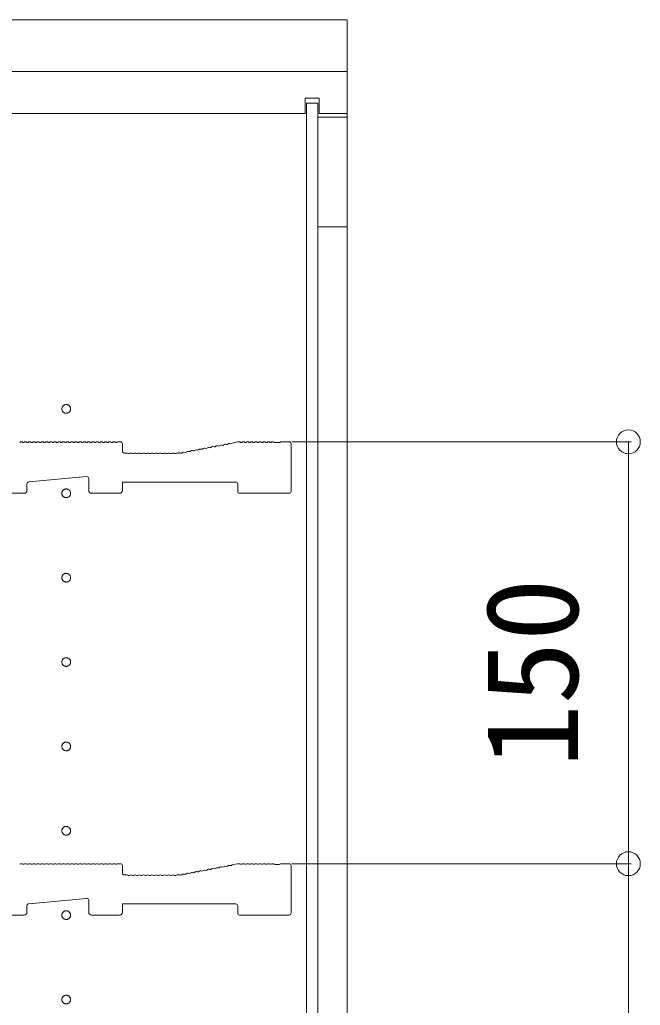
# Model space of a CAD drawing. Units: millimetres, scale not verified. Extents: x -2772 to 2772, y -4480 to 4487.
# Drawn here: x -1057 to -836.2, y -2267 to -1916.5 of the extents above; entities that cross this region are included whole.
import ezdxf
from ezdxf.enums import TextEntityAlignment as Align

# ---------------------------------------------------------------- set-up
doc = ezdxf.new("R2010")
doc.units = ezdxf.units.MM
doc.header["$LTSCALE"] = 15
doc.linetypes.add('CHAIN2', pattern=[12, 9, -1, 1, -1])
for name, color, linetype, lineweight in [('0-2_YKK_ZWAK', 2, 'CHAIN2', 9), ('0-5_YKK_13', 7, 'Continuous', 9), ('0-6_YKK_D', 6, 'Continuous', 9)]:
    doc.layers.add(name, color=color, linetype=linetype, lineweight=lineweight)
doc.styles.add('ＭＳ ゴシック', font='')
doc.styles.get('ＭＳ ゴシック').set_extended_font_data('MS Gothic')

msp = doc.modelspace()

# ---------------------------------------------------------------- linework, layer by layer
at = {"layer": '0-2_YKK_ZWAK', "linetype": 'Continuous'}
for p, q in [((-955.47, -1949.94), (-955.47, -1944.44)), ((-950.47, -1944.44), (-955.47, -1944.44)), ((-950.47, -1949.94), (-950.47, -1944.44)), ((-955.47, -1949.94), (-1270.47, -1949.94)), ((-940.47, -1949.94), (-950.47, -1949.94)), ((-940.47, -1990.19), (-940.47, -2659.69))]:
    msp.add_line(p, q, dxfattribs=at)
for points in [[(-1295.47, -1934.94), (-940.47, -1934.94), (-940.47, -1916.54), (-1295.47, -1916.54)], [(-1270.47, -2714.94), (-940.47, -2714.94), (-940.47, -1934.94), (-1270.47, -1934.94)], [(-954.97, -2703.69), (-950.97, -2703.69), (-950.97, -1946.19), (-954.97, -1946.19)], [(-950.97, -1990.19), (-940.47, -1990.19), (-940.47, -1951.19), (-950.97, -1951.19)]]:
    msp.add_lwpolyline(points, close=True, dxfattribs=at)
at = {"layer": '0-2_YKK_ZWAK'}
for centre in [(-1040.47, -2054.94), (-1040.47, -2084.94), (-1040.47, -2114.94), (-1040.47, -2144.94), (-1040.47, -2174.94), (-1040.47, -2204.94), (-1040.47, -2234.94), (-1040.47, -2264.94)]:
    msp.add_circle(centre, 1.55, dxfattribs=at)
at = {"layer": '0-5_YKK_13'}
for p, q in [((-1055.91, -2066.84), (-1055.53, -2066.84)), ((-1054.41, -2066.84), (-1054.03, -2066.84)), ((-1052.91, -2066.84), (-1052.53, -2066.84)), ((-1051.41, -2066.84), (-1051.03, -2066.84)), ((-1049.91, -2066.84), (-1049.53, -2066.84)), ((-1048.41, -2066.84), (-1048.03, -2066.84)), ((-1046.91, -2066.84), (-1046.53, -2066.84)), ((-1045.41, -2066.84), (-1045.03, -2066.84)), ((-1043.91, -2066.84), (-1043.53, -2066.84)), ((-1042.41, -2066.84), (-1042.03, -2066.84)), ((-1040.91, -2066.84), (-1040.53, -2066.84)), ((-1039.41, -2066.84), (-1039.03, -2066.84)), ((-1037.91, -2066.84), (-1037.53, -2066.84)), ((-1036.41, -2066.84), (-1036.03, -2066.84)), ((-1034.91, -2066.84), (-1034.53, -2066.84)), ((-1033.41, -2066.84), (-1033.03, -2066.84)), ((-1031.91, -2066.84), (-1031.53, -2066.84)), ((-1030.41, -2066.84), (-1030.03, -2066.84)), ((-1028.91, -2066.84), (-1028.53, -2066.84)), ((-1027.41, -2066.84), (-1027.03, -2066.84)), ((-1025.91, -2066.84), (-1025.53, -2066.84)), ((-1024.41, -2066.84), (-1024.03, -2066.84)), ((-1022.91, -2066.84), (-1022.53, -2066.84)), ((-1021.97, -2066.64), (-1021.17, -2066.64)), ((-1020.47, -2067.34), (-1020.47, -2069.94)), ((-983.47, -2067.61), (-983.09, -2067.53)), ((-981.99, -2067.32), (-981.62, -2067.25)), ((-981.11, -2066.95), (-979.53, -2066.65)), ((-979.4, -2066.64), (-978.97, -2066.64)), ((-978.41, -2066.84), (-978.03, -2066.84)), ((-976.91, -2066.84), (-976.53, -2066.84)), ((-975.41, -2066.84), (-975.03, -2066.84)), ((-973.91, -2066.84), (-973.53, -2066.84)), ((-972.41, -2066.84), (-972.03, -2066.84)), ((-970.91, -2066.84), (-970.53, -2066.84)), ((-969.41, -2066.84), (-969.03, -2066.84)), ((-967.91, -2066.84), (-967.53, -2066.84)), ((-963.97, -2066.64), (-961.17, -2066.64)), ((-960.47, -2067.34), (-960.47, -2084.24)), ((-1019.77, -2070.64), (-1018.97, -2070.64)), ((-1018.41, -2070.84), (-1018.03, -2070.84)), ((-1016.91, -2070.84), (-1016.53, -2070.84)), ((-1015.41, -2070.84), (-1015.03, -2070.84)), ((-1013.91, -2070.84), (-1013.53, -2070.84)), ((-1012.41, -2070.84), (-1012.03, -2070.84)), ((-1010.91, -2070.84), (-1010.53, -2070.84)), ((-1009.41, -2070.84), (-1009.03, -2070.84)), ((-1007.91, -2070.84), (-1007.53, -2070.84)), ((-1006.41, -2070.84), (-1006.03, -2070.84)), ((-1004.91, -2070.84), (-1004.53, -2070.84)), ((-1003.41, -2070.84), (-1003.03, -2070.84)), ((-1001.91, -2070.84), (-1001.53, -2070.84)), ((-1000.97, -2070.64), (-1000.53, -2070.64)), ((-1000.4, -2070.63), (-1000.26, -2070.6)), ((-999.68, -2070.69), (-999.3, -2070.62)), ((-998.2, -2070.41), (-997.83, -2070.34)), ((-996.73, -2070.13), (-996.35, -2070.06)), ((-995.25, -2069.85), (-994.88, -2069.78)), ((-993.78, -2069.57), (-993.41, -2069.5)), ((-992.31, -2069.29), (-991.93, -2069.22)), ((-990.83, -2069.01), (-990.46, -2068.94)), ((-989.36, -2068.73), (-988.99, -2068.66)), ((-987.89, -2068.45), (-987.51, -2068.38)), ((-986.41, -2068.17), (-986.04, -2068.1)), ((-984.94, -2067.89), (-984.57, -2067.81)), ((-1054.47, -2081.58), (-1054.47, -2083.94)), ((-1033.23, -2079.01), (-1053.83, -2080.88)), ((-1032.47, -2083.94), (-1032.47, -2079.71)), ((-979.47, -2084.24), (-979.47, -2081.64)), ((-1021.47, -2084.94), (-1031.47, -2084.94)), ((-961.17, -2084.94), (-978.77, -2084.94)), ((-1055.91, -2216.84), (-1055.53, -2216.84)), ((-1054.41, -2216.84), (-1054.03, -2216.84)), ((-1052.91, -2216.84), (-1052.53, -2216.84)), ((-1051.41, -2216.84), (-1051.03, -2216.84)), ((-1049.91, -2216.84), (-1049.53, -2216.84)), ((-1048.41, -2216.84), (-1048.03, -2216.84)), ((-1046.91, -2216.84), (-1046.53, -2216.84)), ((-1045.41, -2216.84), (-1045.03, -2216.84)), ((-1043.91, -2216.84), (-1043.53, -2216.84)), ((-1042.41, -2216.84), (-1042.03, -2216.84)), ((-1040.91, -2216.84), (-1040.53, -2216.84)), ((-1039.41, -2216.84), (-1039.03, -2216.84)), ((-1037.91, -2216.84), (-1037.53, -2216.84)), ((-1036.41, -2216.84), (-1036.03, -2216.84)), ((-1034.91, -2216.84), (-1034.53, -2216.84)), ((-1033.41, -2216.84), (-1033.03, -2216.84)), ((-1031.91, -2216.84), (-1031.53, -2216.84)), ((-1030.41, -2216.84), (-1030.03, -2216.84)), ((-1028.91, -2216.84), (-1028.53, -2216.84)), ((-1027.41, -2216.84), (-1027.03, -2216.84)), ((-1025.91, -2216.84), (-1025.53, -2216.84)), ((-1024.41, -2216.84), (-1024.03, -2216.84)), ((-1022.91, -2216.84), (-1022.53, -2216.84)), ((-1021.97, -2216.64), (-1021.17, -2216.64)), ((-1020.47, -2217.34), (-1020.47, -2219.94)), ((-986.41, -2218.17), (-986.04, -2218.1)), ((-984.94, -2217.89), (-984.57, -2217.81)), ((-983.47, -2217.61), (-983.09, -2217.53)), ((-981.99, -2217.32), (-981.62, -2217.25)), ((-981.11, -2216.95), (-979.53, -2216.65)), ((-979.4, -2216.64), (-978.97, -2216.64)), ((-978.41, -2216.84), (-978.03, -2216.84)), ((-976.91, -2216.84), (-976.53, -2216.84)), ((-975.41, -2216.84), (-975.03, -2216.84)), ((-973.91, -2216.84), (-973.53, -2216.84)), ((-972.41, -2216.84), (-972.03, -2216.84)), ((-970.91, -2216.84), (-970.53, -2216.84)), ((-969.41, -2216.84), (-969.03, -2216.84)), ((-967.91, -2216.84), (-967.53, -2216.84)), ((-963.97, -2216.64), (-961.17, -2216.64)), ((-960.47, -2217.34), (-960.47, -2234.24)), ((-1019.77, -2220.64), (-1018.97, -2220.64)), ((-1018.41, -2220.84), (-1018.03, -2220.84)), ((-1016.91, -2220.84), (-1016.53, -2220.84)), ((-1015.41, -2220.84), (-1015.03, -2220.84)), ((-1013.91, -2220.84), (-1013.53, -2220.84)), ((-1012.41, -2220.84), (-1012.03, -2220.84)), ((-1010.91, -2220.84), (-1010.53, -2220.84)), ((-1009.41, -2220.84), (-1009.03, -2220.84)), ((-1007.91, -2220.84), (-1007.53, -2220.84)), ((-1006.41, -2220.84), (-1006.03, -2220.84)), ((-1004.91, -2220.84), (-1004.53, -2220.84)), ((-1003.41, -2220.84), (-1003.03, -2220.84)), ((-1001.91, -2220.84), (-1001.53, -2220.84)), ((-1000.97, -2220.64), (-1000.53, -2220.64)), ((-1000.4, -2220.63), (-1000.26, -2220.6)), ((-999.68, -2220.69), (-999.3, -2220.62)), ((-998.2, -2220.41), (-997.83, -2220.34)), ((-996.73, -2220.13), (-996.35, -2220.06)), ((-995.25, -2219.85), (-994.88, -2219.78)), ((-993.78, -2219.57), (-993.41, -2219.5)), ((-992.31, -2219.29), (-991.93, -2219.22)), ((-990.83, -2219.01), (-990.46, -2218.94)), ((-989.36, -2218.73), (-988.99, -2218.66)), ((-987.89, -2218.45), (-987.51, -2218.38)), ((-1054.47, -2231.58), (-1054.47, -2233.94)), ((-1033.23, -2229.01), (-1053.83, -2230.88)), ((-1032.47, -2233.94), (-1032.47, -2229.71)), ((-979.47, -2234.24), (-979.47, -2231.64)), ((-1021.47, -2234.94), (-1031.47, -2234.94)), ((-961.17, -2234.94), (-978.77, -2234.94))]:
    msp.add_line(p, q, dxfattribs=at)
for points in [[(-966.41, -2066.84), (-966.22, -2066.91), (-964.72, -2066.91), (-964.53, -2066.84)], [(-980.17, -2080.94), (-1020.47, -2080.94), (-1020.47, -2083.94)], [(-1055.47, -2084.94), (-1081.89, -2084.94), (-1082.14, -2084.81), (-1082.8, -2084.81), (-1083.04, -2084.94), (-1109.89, -2084.94), (-1110.14, -2084.81), (-1110.8, -2084.81), (-1111.04, -2084.94), (-1137.89, -2084.94), (-1138.14, -2084.81), (-1138.8, -2084.81), (-1139.04, -2084.94), (-1179.27, -2084.94)], [(-966.41, -2216.84), (-966.22, -2216.91), (-964.72, -2216.91), (-964.53, -2216.84)], [(-980.17, -2230.94), (-1020.47, -2230.94), (-1020.47, -2233.94)], [(-1055.47, -2234.94), (-1081.89, -2234.94), (-1082.14, -2234.81), (-1082.8, -2234.81), (-1083.04, -2234.94), (-1109.89, -2234.94), (-1110.14, -2234.81), (-1110.8, -2234.81), (-1111.04, -2234.94), (-1137.89, -2234.94), (-1138.14, -2234.81), (-1138.8, -2234.81), (-1139.04, -2234.94), (-1179.27, -2234.94)]]:
    msp.add_lwpolyline(points, dxfattribs=at)
for centre, radius, start, end in [((-1056.47, -2067.52), 0.88, 50.536, 129.464), ((-1054.97, -2067.52), 0.88, 50.536, 129.464), ((-1053.47, -2067.52), 0.88, 50.536, 129.464), ((-1051.97, -2067.52), 0.88, 50.536, 129.464), ((-1050.47, -2067.52), 0.88, 50.536, 129.464), ((-1048.97, -2067.52), 0.88, 50.536, 129.464), ((-1047.47, -2067.52), 0.88, 50.536, 129.464), ((-1045.97, -2067.52), 0.88, 50.536, 129.464), ((-1044.47, -2067.52), 0.88, 50.536, 129.464), ((-1042.97, -2067.52), 0.88, 50.536, 129.464), ((-1041.47, -2067.52), 0.88, 50.536, 129.464), ((-1039.97, -2067.52), 0.88, 50.536, 129.464), ((-1038.47, -2067.52), 0.88, 50.536, 129.464), ((-1036.97, -2067.52), 0.88, 50.536, 129.464), ((-1035.47, -2067.52), 0.88, 50.536, 129.464), ((-1033.97, -2067.52), 0.88, 50.536, 129.464), ((-1032.47, -2067.52), 0.88, 50.536, 129.464), ((-1030.97, -2067.52), 0.88, 50.536, 129.464), ((-1029.47, -2067.52), 0.88, 50.536, 129.464), ((-1027.97, -2067.52), 0.88, 50.536, 129.464), ((-1026.47, -2067.52), 0.88, 50.536, 129.464), ((-1024.97, -2067.52), 0.88, 50.536, 129.464), ((-1023.47, -2067.52), 0.88, 50.536, 129.464), ((-1021.97, -2067.52), 0.88, 90, 129.464), ((-1021.17, -2067.34), 0.7, 0, 90), ((-983.89, -2068.38), 0.88, 61.3203, 140.2483), ((-982.42, -2068.1), 0.88, 61.3203, 140.2483), ((-980.94, -2067.82), 0.88, 100.7843, 140.2483), ((-979.4, -2067.34), 0.7, 90, 100.7843), ((-978.97, -2067.52), 0.88, 50.536, 90), ((-977.47, -2067.52), 0.88, 50.536, 129.464), ((-975.97, -2067.52), 0.88, 50.536, 129.464), ((-974.47, -2067.52), 0.88, 50.536, 129.464), ((-972.97, -2067.52), 0.88, 50.536, 129.464), ((-971.47, -2067.52), 0.88, 50.536, 129.464), ((-969.97, -2067.52), 0.88, 50.536, 129.464), ((-968.47, -2067.52), 0.88, 50.536, 129.464), ((-966.97, -2067.52), 0.88, 50.4605, 129.464), ((-963.97, -2067.52), 0.88, 90, 129.5394), ((-961.17, -2067.34), 0.7, 0, 90), ((-1019.77, -2069.94), 0.7, 180, 270), ((-1018.97, -2071.52), 0.88, 50.536, 90), ((-1017.47, -2071.52), 0.88, 50.536, 129.464), ((-1015.97, -2071.52), 0.88, 50.536, 129.464), ((-1014.47, -2071.52), 0.88, 50.536, 129.464), ((-1012.97, -2071.52), 0.88, 50.536, 129.464), ((-1011.47, -2071.52), 0.88, 50.536, 129.464), ((-1009.97, -2071.52), 0.88, 50.536, 129.464), ((-1008.47, -2071.52), 0.88, 50.536, 129.464), ((-1006.97, -2071.52), 0.88, 50.536, 129.464), ((-1005.47, -2071.52), 0.88, 50.536, 129.464), ((-1003.97, -2071.52), 0.88, 50.536, 129.464), ((-1002.47, -2071.52), 0.88, 50.536, 129.464), ((-1000.97, -2071.52), 0.88, 90, 129.464), ((-1000.53, -2069.94), 0.7, 270, 280.7843), ((-1000.1, -2071.46), 0.88, 61.3203, 100.7843), ((-998.62, -2071.18), 0.88, 61.3203, 140.2483), ((-997.15, -2070.9), 0.88, 61.3203, 140.2483), ((-995.68, -2070.62), 0.88, 61.3203, 140.2483), ((-994.2, -2070.34), 0.88, 61.3203, 140.2483), ((-992.73, -2070.06), 0.88, 61.3203, 140.2483), ((-991.26, -2069.78), 0.88, 61.3203, 140.2483), ((-989.78, -2069.5), 0.88, 61.3203, 140.2483), ((-988.31, -2069.22), 0.88, 61.3203, 140.2483), ((-986.84, -2068.94), 0.88, 61.3203, 140.2483), ((-985.36, -2068.66), 0.88, 61.3203, 140.2483), ((-1053.77, -2081.58), 0.7, 95.1944, 180), ((-1033.17, -2079.71), 0.7, 0, 95.1944), ((-980.17, -2081.64), 0.7, 0, 90), ((-1055.47, -2083.94), 1, 270, 0), ((-1031.47, -2083.94), 1, 180, 270), ((-1021.47, -2083.94), 1, 270, 0), ((-978.77, -2084.24), 0.7, 180, 270), ((-961.17, -2084.24), 0.7, 270, 0), ((-1056.47, -2217.52), 0.88, 50.536, 129.464), ((-1054.97, -2217.52), 0.88, 50.536, 129.464), ((-1053.47, -2217.52), 0.88, 50.536, 129.464), ((-1051.97, -2217.52), 0.88, 50.536, 129.464), ((-1050.47, -2217.52), 0.88, 50.536, 129.464), ((-1048.97, -2217.52), 0.88, 50.536, 129.464), ((-1047.47, -2217.52), 0.88, 50.536, 129.464), ((-1045.97, -2217.52), 0.88, 50.536, 129.464), ((-1044.47, -2217.52), 0.88, 50.536, 129.464), ((-1042.97, -2217.52), 0.88, 50.536, 129.464), ((-1041.47, -2217.52), 0.88, 50.536, 129.464), ((-1039.97, -2217.52), 0.88, 50.536, 129.464), ((-1038.47, -2217.52), 0.88, 50.536, 129.464), ((-1036.97, -2217.52), 0.88, 50.536, 129.464), ((-1035.47, -2217.52), 0.88, 50.536, 129.464), ((-1033.97, -2217.52), 0.88, 50.536, 129.464), ((-1032.47, -2217.52), 0.88, 50.536, 129.464), ((-1030.97, -2217.52), 0.88, 50.536, 129.464), ((-1029.47, -2217.52), 0.88, 50.536, 129.464), ((-1027.97, -2217.52), 0.88, 50.536, 129.464), ((-1026.47, -2217.52), 0.88, 50.536, 129.464), ((-1024.97, -2217.52), 0.88, 50.536, 129.464), ((-1023.47, -2217.52), 0.88, 50.536, 129.464), ((-1021.97, -2217.52), 0.88, 90, 129.464), ((-1021.17, -2217.34), 0.7, 0, 90), ((-988.31, -2219.22), 0.88, 61.3203, 140.2483), ((-986.84, -2218.94), 0.88, 61.3203, 140.2483), ((-985.36, -2218.66), 0.88, 61.3203, 140.2483), ((-983.89, -2218.38), 0.88, 61.3203, 140.2483), ((-982.42, -2218.1), 0.88, 61.3203, 140.2483), ((-980.94, -2217.82), 0.88, 100.7843, 140.2483), ((-979.4, -2217.34), 0.7, 90, 100.7843), ((-978.97, -2217.52), 0.88, 50.536, 90), ((-977.47, -2217.52), 0.88, 50.536, 129.464), ((-975.97, -2217.52), 0.88, 50.536, 129.464), ((-974.47, -2217.52), 0.88, 50.536, 129.464), ((-972.97, -2217.52), 0.88, 50.536, 129.464), ((-971.47, -2217.52), 0.88, 50.536, 129.464), ((-969.97, -2217.52), 0.88, 50.536, 129.464), ((-968.47, -2217.52), 0.88, 50.536, 129.464), ((-966.97, -2217.52), 0.88, 50.4605, 129.464), ((-963.97, -2217.52), 0.88, 90, 129.5394), ((-961.17, -2217.34), 0.7, 0, 90), ((-1019.77, -2219.94), 0.7, 180, 270), ((-1018.97, -2221.52), 0.88, 50.536, 90), ((-1017.47, -2221.52), 0.88, 50.536, 129.464), ((-1015.97, -2221.52), 0.88, 50.536, 129.464), ((-1014.47, -2221.52), 0.88, 50.536, 129.464), ((-1012.97, -2221.52), 0.88, 50.536, 129.464), ((-1011.47, -2221.52), 0.88, 50.536, 129.464), ((-1009.97, -2221.52), 0.88, 50.536, 129.464), ((-1008.47, -2221.52), 0.88, 50.536, 129.464), ((-1006.97, -2221.52), 0.88, 50.536, 129.464), ((-1005.47, -2221.52), 0.88, 50.536, 129.464), ((-1003.97, -2221.52), 0.88, 50.536, 129.464), ((-1002.47, -2221.52), 0.88, 50.536, 129.464), ((-1000.97, -2221.52), 0.88, 90, 129.464), ((-1000.53, -2219.94), 0.7, 270, 280.7843), ((-1000.1, -2221.46), 0.88, 61.3203, 100.7843), ((-998.62, -2221.18), 0.88, 61.3203, 140.2483), ((-997.15, -2220.9), 0.88, 61.3203, 140.2483), ((-995.68, -2220.62), 0.88, 61.3203, 140.2483), ((-994.2, -2220.34), 0.88, 61.3203, 140.2483), ((-992.73, -2220.06), 0.88, 61.3203, 140.2483), ((-991.26, -2219.78), 0.88, 61.3203, 140.2483), ((-989.78, -2219.5), 0.88, 61.3203, 140.2483), ((-1053.77, -2231.58), 0.7, 95.1944, 180), ((-1033.17, -2229.71), 0.7, 0, 95.1944), ((-980.17, -2231.64), 0.7, 0, 90), ((-1055.47, -2233.94), 1, 270, 0), ((-1031.47, -2233.94), 1, 180, 270), ((-1021.47, -2233.94), 1, 270, 0), ((-978.77, -2234.24), 0.7, 180, 270), ((-961.17, -2234.24), 0.7, 270, 0)]:
    msp.add_arc(centre, radius, start, end, dxfattribs=at)
at = {"layer": '0-6_YKK_D'}
for p, q in [((-960.17, -2066.64), (-839.47, -2066.64)), ((-840.47, -2066.64), (-840.47, -2216.64)), ((-960.17, -2216.64), (-839.47, -2216.64)), ((-960.17, -2216.64), (-839.47, -2216.64)), ((-840.47, -2216.64), (-840.47, -2366.64))]:
    msp.add_line(p, q, dxfattribs=at)
for centre in [(-840.47, -2066.64), (-840.47, -2216.64), (-840.47, -2216.64)]:
    msp.add_circle(centre, 4.25, dxfattribs=at)

# ---------------------------------------------------------------- texts
at = {"layer": '0-6_YKK_D', "style": 'ＭＳ ゴシック'}
msp.add_text('150', height=32.99, rotation=90, dxfattribs=at).set_placement((-848.47, -2182.44), align=Align.BOTTOM_LEFT)

doc.saveas('drawing.dxf')
